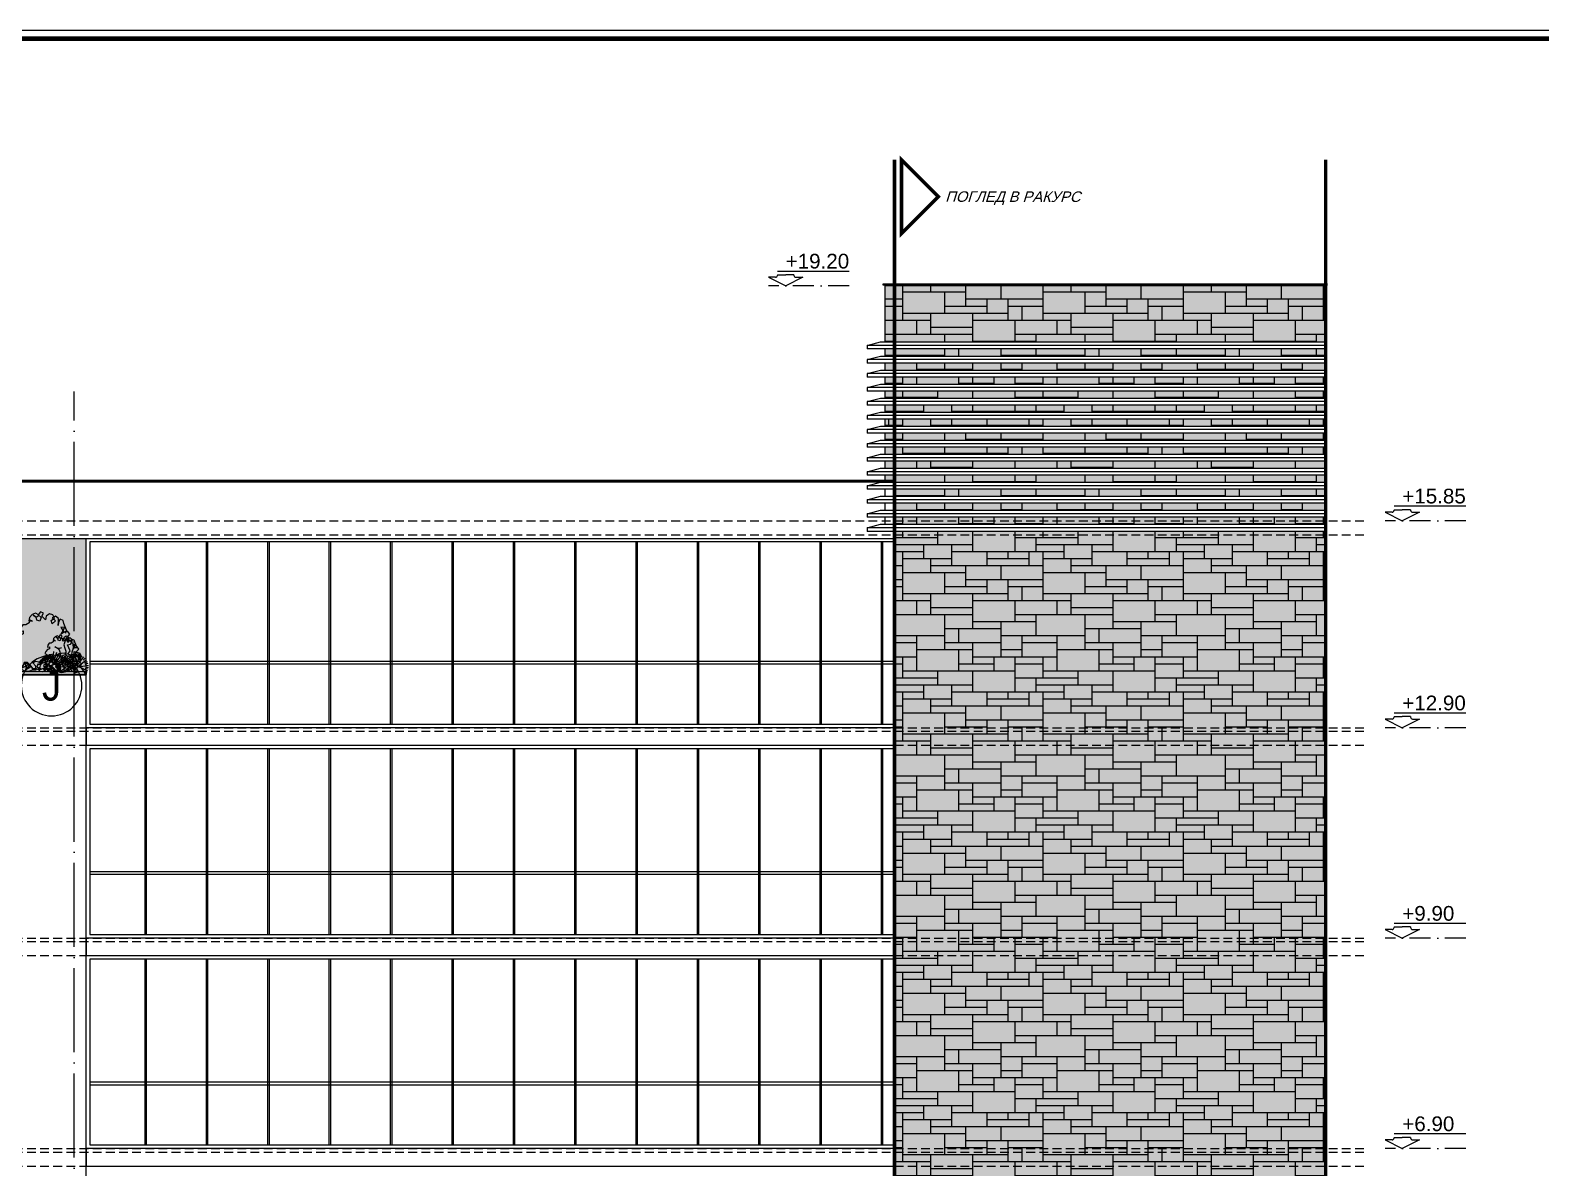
# Model space of a CAD drawing. Extents: x 9615146 to 9672346, y 4699603 to 4705703.
# Drawn here: x 9648156 to 9650310, y 4700981 to 4702603 of the extents above; entities that cross this region are included whole.
import ezdxf
from ezdxf.enums import TextEntityAlignment as Align

# ---------------------------------------------------------------- set-up
doc = ezdxf.new("R2010")
doc.units = 0
doc.header["$LTSCALE"] = 0.5
doc.header["$MEASUREMENT"] = 0
for name, pattern in [('ACAD_ISO04W100', [30, 24, -3, 0, -3]), ('DASHED', [0.75, 0.5, -0.25]), ('OSI1000', [5, 3, -1, 0, -1])]:
    doc.linetypes.add(name, pattern=pattern)
doc.layers.get('0').update_dxf_attribs({"color": 251, "linetype": 'CONTINUOUS'})
for name, color, linetype in [('_axis', 1, 'ACAD_ISO04W100'), ('_dimension_evel', 4, 'CONTINUOUS'), ('_hatch', 9, 'CONTINUOUS'), ('_hatch_construction', 252, 'CONTINUOUS'), ('_table', 3, 'CONTINUOUS'), ('_text_spesif_window', 41, 'CONTINUOUS'), ('_text_table', 3, 'CONTINUOUS'), ('_view', 3, 'CONTINUOUS'), ('_vista', 75, 'CONTINUOUS'), ('fasadi', 147, 'CONTINUOUS')]:
    doc.layers.add(name, color=color, linetype=linetype)
doc.layers.add('_punk', color=8, linetype='DASHED', lineweight=9)
doc.styles.add('HEB1', font='', dxfattribs={"width": 0.8, "oblique": 17})
doc.styles.add('POMESHTENIA', font='arial.ttf', dxfattribs={"width": 0.9})
doc.styles.get('HEB1').set_extended_font_data('HebarU Cyr')
pattern_1 = [(0, (0, 0), (0, 200), [150, -50]), (0, (0, 10), (0, 200), [-60, 60, -30, 50]), (0, (0, 20), (0, 200), [-90, 110]), (0, (0, 30), (0, 200), [90, -110]), (0, (0, 40), (0, 200), [-40, 160]), (0, (0, 50), (0, 200), [70, -50, 60, -20]), (0, (70, 60), (0, 200), [160, -40]), (0, (-10, 70), (0, 200), [110, -90]), (0, (-40, 80), (0, 200), [90, -110]), (0, (0, 90), (0, 200), [160, -40]), (0, (0, 100), (0, 200), [-80, 50, -30, 40]), (0, (100, 110), (0, 200), [120, -80]), (0, (20, 120), (0, 200), [80, -40, 30, -50]), (0, (60, 130), (0, 200), [80, -30, 50, -40]), (0, (140, 140), (0, 200), [120, -80]), (0, (60, 150), (0, 200), [80, -120]), (0, (100, 160), (0, 200), [90, -110]), (0, (100, 170), (0, 200), [-60, 140]), (0, (40, 180), (0, 200), [60, -140]), (0, (100, 190), (0, 200), [140, -60]), (90, (0, 80), (-200, 1e-14), [30, -80, 70, -20]), (90, (20, 90), (-200, 1e-14), [50, -30, 20, -100]), (90, (30, 50), (-200, 1e-14), [20, -180]), (90, (40, 30), (-200, 1e-14), [20, -120, 30, -30]), (90, (50, 70), (-200, 1e-14), [20, -180]), (90, (60, 0), (-200, 1e-14), [30, -90, 50, -30]), (90, (70, 40), (-200, 1e-14), [30, -170]), (90, (80, 90), (-200, 1e-14), [30, -10, 20, -140]), (90, (90, 10), (-200, 1e-14), [30, -170]), (90, (100, 60), (-200, 1e-14), [30, -10, 30, -20, 50, -60]), (90, (120, 60), (-200, 1e-14), [-140, 20, -20, 20]), (90, (130, 90), (-200, 1e-14), [20, -180]), (90, (140, 20), (-200, 1e-14), [20, -70, 50, -60]), (90, (150, 50), (-200, 1e-14), [10, -130, 30, -30]), (90, (160, 60), (-200, 1e-14), [50, -50, 30, -70]), (90, (170, 110), (-200, 1e-14), [30, -50, 20, -100]), (90, (180, 40), (-200, 1e-14), [20, -180]), (90, (190, 60), (-200, 1e-14), [20, -60, 30, -90])]

# ---------------------------------------------------------------- blocks, each defined once
blk = doc.blocks.new('rtyre')
at = {"layer": '_dimension_evel', "ltscale": 20}
for p, q in [((-26, 21.9), (-43.7, 21.9)), ((-43.7, 21.9), (0, 0)), ((-21.1, 37.8), (161.6, 37.8)), ((-21.1, 28.3), (-21.1, 26.8)), ((-21.1, 28.3), (0, 28.3)), ((21.1, 28.3), (0, 28.3)), ((43.7, 21.9), (0, 0)), ((21.1, 28.3), (21.1, 26.8)), ((26, 21.9), (43.7, 21.9))]:
    blk.add_line(p, q, dxfattribs=at)
for centre, major_axis, start_param, end_param in [((-26, 26.8), (3.46, 3.46), 3.926991, 5.497787), ((26, 26.8), (-3.46, 3.46), 0.785398, 2.356194)]:
    blk.add_ellipse(centre, major_axis=major_axis, ratio=1, start_param=start_param, end_param=end_param, dxfattribs=at)
at = {"layer": '_dimension_evel', "linetype": 'OSI1000', "ltscale": 20, "style": 'HEB1', "oblique": 360, "width": 0.8}
blk.add_attdef('+12.50', (0, 44.2), '', height=42, rotation=360, dxfattribs=at)
blk = doc.blocks.new('TREE8-E')
for p, q in [((-10.72, 7.44), (-11.79, 8.73)), ((-10.09, 8), (-10.95, 9.45)), ((-8.62, 6.91), (-10, 10.02)), ((-7.19, 7.05), (-8.98, 10.44)), ((-7.42, 8.84), (-7.9, 10.7)), ((-7.42, 8.84), (-6.79, 10.78)), ((-6.94, 5.39), (-7.42, 8.84)), ((-6.94, 5.39), (-4.62, 10.43)), ((-6.11, 9.06), (-5.69, 10.69)), ((-4.54, 6.64), (-4.45, 8.81)), ((-4.45, 8.81), (-3.55, 10.05)), ((-3.61, 8.28), (-2.65, 9.42)), ((-3.37, 7.39), (-2.35, 9.19)), ((-2.38, 7.14), (-1.43, 8.96)), ((4.87, 5.91), (4.09, 8.87)), ((6, 5.26), (5.67, 9.21)), ((6.98, 6.04), (7.28, 9.27)), ((-12.21, 3.59), (-13.88, 3.75)), ((-12.16, 4.44), (-13.79, 4.86)), ((-6.22, 4.47), (-13.79, 2.65)), ((-11.9, 1.94), (-13.54, 1.57)), ((-8.62, 3.89), (-13.52, 5.93)), ((-9.89, 3.59), (-13.12, 0.55)), ((-11.68, 6.05), (-13.1, 6.95)), ((-11.26, 6.78), (-12.51, 7.9)), ((-8.04, 4.03), (-10.82, 7.5)), ((-6.86, -0.04), (-8.75, 0.93)), ((-6.43, 0.55), (-8.23, 1.68)), ((-5.95, 1.11), (-7.65, 2.39)), ((-5.43, 1.62), (-7.01, 3.05)), ((-2.76, 0.04), (-6.94, 5.39)), ((-4.86, 2.09), (-6.31, 3.65)), ((-4.25, 2.5), (-5.56, 4.18)), ((-3.61, 2.86), (-4.77, 4.65)), ((-3.26, 2.93), (-4.54, 6.64)), ((-4.32, 6), (-3.61, 8.28)), ((-4.11, 1.77), (-3.26, 2.93)), ((-2.44, 3.89), (-3.37, 7.39)), ((-3.33, 0.76), (0.33, 8.32)), ((-1.73, 4.24), (-2.38, 7.14)), ((-0.38, 3.93), (-1.32, 6.6)), ((-0.38, 3.93), (0.43, 6.59)), ((1.9, 3.05), (-0.38, 3.93)), ((0.67, 4.77), (0.71, 7.98)), ((8.96, 0.42), (0.67, 4.77)), ((1.23, 4.49), (1.23, 6.45)), ((3.03, 4.83), (1.24, 7.41)), ((3.35, 0.5), (1.38, 0.37)), ((3.43, 0.97), (1.45, 1.05)), ((3.55, 1.44), (1.59, 1.72)), ((3.72, 1.88), (1.8, 2.37)), ((3.93, 2.31), (1.9, 3.05)), ((4.3, 4.6), (2.6, 8.27)), ((4.83, 3.42), (3.03, 4.83)), ((5.2, 3.72), (4.3, 4.6)), ((6.86, 2.61), (4.33, 5.51)), ((6.02, 4.2), (4.87, 5.91)), ((6.46, 4.38), (6, 5.26)), ((9.16, 0.67), (6.19, 6.34)), ((7.4, 4.58), (6.98, 6.04)), ((8.33, 3.11), (7.54, 6.56)), ((7.99, 2.91), (9.73, 4.22)), ((8.35, 4.58), (8.22, 6.56)), ((8.64, 0.04), (12.5, 4.67)), ((8.82, 4.51), (8.9, 6.49)), ((9.28, 4.39), (9.57, 6.35)), ((9.73, 4.22), (10.22, 6.14)), ((10.16, 4.01), (10.84, 5.86)), ((10.56, 3.75), (11.43, 5.52)), ((10.93, 3.45), (11.99, 5.12)), ((11.57, 2.74), (12.95, 4.16)), ((11.84, 2.34), (13.36, 3.61)), ((12.05, 1.92), (13.7, 3.02)), ((12.23, 1.47), (13.98, 2.4)), ((12.35, 1.01), (14.19, 1.75)), ((12.43, 0.54), (14.34, 1.08))]:
    blk.add_line(p, q)
blk = doc.blocks.new('_TREE16')
for p, q in [((-1.4, 155.7), (-7.1, 147.9)), ((6.3, 152), (-1.4, 155.7)), ((-46.4, 122), (-51.6, 114.3)), ((-38.7, 122), (-46.4, 122)), ((-29.9, 127.2), (-38.7, 122)), ((-29.4, 140.7), (-30.9, 132.4)), ((-30.9, 132.4), (-21.1, 131.8)), ((-28.8, 135.5), (-29.9, 127.2)), ((-22.1, 148.4), (-29.4, 140.7)), ((-21.1, 131.8), (-28.8, 135.5)), ((-13.8, 152), (-22.1, 148.4)), ((-11.8, 141.7), (-20, 147.4)), ((-20, 147.4), (-12.3, 141.7)), ((-4.5, 146.9), (-13.8, 152)), ((-12.3, 141.7), (-4.5, 146.9)), ((-10.2, 133.9), (-11.8, 141.7)), ((-2.4, 131.4), (-10.2, 133.9)), ((-7.1, 147.9), (0.7, 140.7)), ((0.7, 140.7), (-2.4, 131.4)), ((2.7, 144.3), (6.3, 152)), ((11.5, 135.5), (2.7, 144.3)), ((13.6, 144.3), (11.5, 135.5)), ((21.9, 150), (13.6, 144.3)), ((30.2, 147.9), (21.9, 150)), ((26.5, 133.4), (34.8, 139.6)), ((29.1, 125.1), (26.5, 133.4)), ((36.9, 144.3), (28.6, 140.1)), ((28.6, 140.1), (36.9, 132.4)), ((36.9, 132.4), (29.1, 125.1)), ((34.8, 139.6), (30.2, 147.9)), ((44.6, 138.1), (36.9, 144.3)), ((44.1, 121), (44.6, 130.3)), ((44.6, 128.8), (44.1, 121)), ((44.6, 130.3), (44.6, 138.1)), ((48.8, 137), (44.6, 128.8)), ((57.1, 133.4), (48.8, 137)), ((60.1, 115.3), (50.8, 116.3)), ((50.8, 116.3), (56, 108)), ((58.1, 125.6), (57.1, 133.4)), ((61.7, 116.9), (58.1, 125.6)), ((65.3, 109.1), (61.7, 116.9)), ((-60.4, 87.8), (-64, 80.1)), ((-64, 80.1), (-56.3, 75.9)), ((-53.1, 95.6), (-60.4, 87.8)), ((-51.6, 114.3), (-53.7, 105.4)), ((-53.7, 105.4), (-45.4, 107)), ((-44.8, 99.2), (-53.1, 95.6)), ((-45.4, 107), (-44.8, 99.2)), ((51.4, 98.7), (56.5, 107)), ((59.1, 103.9), (51.4, 98.7)), ((55.5, 80.6), (55.5, 88.4)), ((55.5, 88.4), (63.8, 86.8)), ((63.3, 83.2), (55.5, 80.6)), ((56, 108), (63.8, 101.3)), ((56.5, 107), (60.1, 115.3)), ((60.7, 79), (58.6, 71.3)), ((67.9, 106.5), (59.1, 103.9)), ((63.8, 86.8), (60.7, 79)), ((71.6, 82.7), (63.3, 83.2)), ((63.8, 101.3), (65.3, 109.1)), ((66.4, 89.4), (74.1, 98.2)), ((66.9, 81.6), (66.4, 89.4)), ((74.6, 81.6), (66.9, 81.6)), ((74.1, 98.2), (67.9, 106.5)), ((79.8, 80.6), (71.6, 82.7)), ((82.4, 73.9), (74.6, 81.6)), ((75.1, 72.9), (79.8, 80.6)), ((-61.9, 52.6), (-65, 44.9)), ((-65, 44.9), (-61.9, 36.6)), ((-63.5, 64.5), (-64.5, 56.8)), ((-64.5, 56.8), (-62.4, 49)), ((-55.7, 67.1), (-63.5, 64.5)), ((-62.4, 49), (-53.1, 46.9)), ((-53.7, 55.2), (-61.9, 52.6)), ((-56.3, 75.9), (-55.7, 67.1)), ((-53.1, 46.9), (-53.7, 55.2)), ((20.3, 46.4), (18.3, 37.6)), ((28.1, 46.9), (20.3, 46.4)), ((34.3, 38.2), (28.1, 46.9)), ((46.2, 59.9), (35.3, 66.1)), ((35.3, 66.1), (43.6, 63)), ((35.8, 37.6), (40, 46.4)), ((40, 46.4), (50.3, 51.1)), ((43.6, 63), (51.4, 64)), ((44.6, 42.3), (52.4, 50.6)), ((55.5, 38.7), (44.6, 42.3)), ((50.3, 51.1), (46.2, 59.9)), ((55.5, 44.3), (50.8, 36.6)), ((51.4, 64), (52.4, 65.6)), ((52.4, 50.6), (60.1, 51.1)), ((63.8, 46.4), (55.5, 44.3)), ((63.3, 37.6), (55.5, 38.7)), ((58.6, 71.3), (60.7, 63)), ((60.1, 51.1), (67.9, 41.3)), ((60.7, 63), (63.8, 55.2)), ((67.9, 41.3), (63.3, 32.4)), ((63.8, 55.2), (63.8, 46.4)), ((67.4, 71.8), (75.1, 72.9)), ((71, 64), (67.4, 71.8)), ((68.4, 47.5), (74.6, 55.8)), ((76.7, 45.4), (68.4, 47.5)), ((74.6, 55.8), (71, 64)), ((71.6, 37.1), (78.8, 44.9)), ((85, 38.2), (76.7, 45.4)), ((78.8, 44.9), (79.8, 53.7)), ((79.8, 53.7), (82.9, 63)), ((82.9, 63), (82.4, 73.9)), ((-67.1, 23.1), (-70.2, 13.8)), ((-70.2, 13.8), (-61.9, 15.4)), ((-61.9, 36.6), (-69.7, 31.4)), ((-69.7, 31.4), (-67.1, 23.7)), ((-67.1, 23.7), (-58.8, 30.4)), ((-58.8, 23.1), (-67.1, 23.1)), ((-61.9, 15.4), (-59.9, 23.7)), ((-59.9, 23.7), (-49.5, 20.5)), ((-58.8, 30.4), (-50.5, 29.9)), ((-50.5, 29.9), (-58.8, 23.1)), ((-45.4, 18.5), (-52.1, 10.7)), ((-52.1, 10.7), (-39.7, 4)), ((-49.5, 20.5), (-49, 12.2)), ((-49, 12.2), (-39.2, 17.4)), ((-42.8, 26.3), (-45.4, 18.5)), ((-34.5, 26.3), (-42.8, 26.3)), ((-41.2, 23.7), (-32.9, 24.2)), ((-36.6, 15.9), (-41.2, 23.7)), ((-39.7, 4), (-30.9, 4)), ((-39.2, 17.4), (-29.9, 22.6)), ((-38.1, 8.1), (-36.6, 15.9)), ((-28.3, 13.8), (-38.1, 8.1)), ((-25.7, 17.9), (-34.5, 26.3)), ((-32.9, 24.2), (-24.7, 17.4)), ((-30.9, 4), (-21.1, 7.6)), ((-29.9, 22.6), (-28.3, 13.8)), ((-20, 10.2), (-25.7, 17.9)), ((-24.7, 17.4), (-21.1, 9.2)), ((-21.1, 9.2), (-13.3, 9.7)), ((-21.1, 7.6), (-12.3, 7.6)), ((-20.5, 25.7), (-12.8, 29.9)), ((-12.8, 17.4), (-20.5, 25.7)), ((-12.3, 10.7), (-20, 10.2)), ((-13.3, 9.7), (-4.5, 11.2)), ((-12.8, 29.9), (-5, 27.8)), ((-12.3, 7.6), (-12.8, 17.4)), ((-4.5, 7.1), (-12.3, 10.7)), ((-8.2, 22.6), (-10.2, 14.4)), ((-10.2, 14.4), (-0.9, 12.2)), ((0.1, 20), (-8.2, 22.6)), ((-5, 27.8), (3.3, 25.2)), ((-4.5, 11.2), (0.1, 20)), ((-0.9, 12.2), (-4.5, 4.5)), ((3.8, 10.7), (-4.5, 7.1)), ((-4.5, 4.5), (3.8, 2.4)), ((3.3, 25.2), (11.5, 27.3)), ((13.6, 12.8), (3.8, 10.7)), ((3.8, 2.4), (11.5, 3.5)), ((8.4, 5.5), (16.2, 10.2)), ((11.5, 27.3), (20.8, 29.3)), ((11.5, 3.5), (19.3, 5)), ((13.6, 23.1), (12, 15.4)), ((12, 15.4), (21.3, 8.6)), ((21.9, 21.1), (13.6, 23.1)), ((19.3, 5), (13.6, 12.8)), ((16.2, 10.2), (23.9, 13.3)), ((18.3, 37.6), (28.1, 35)), ((20.8, 29.3), (28.6, 29.3)), ((21.3, 8.6), (29.6, 10.7)), ((23.9, 13.3), (21.9, 21.1)), ((35.3, 27.3), (27, 27.8)), ((27, 27.8), (36.9, 21.1)), ((28.1, 35), (35.8, 37.6)), ((28.6, 29.3), (34.3, 38.2)), ((29.1, 20), (37.9, 27.3)), ((29.6, 10.7), (29.1, 20)), ((44.1, 24.2), (35.3, 27.3)), ((36.9, 21.1), (48.2, 21.6)), ((37.9, 27.3), (40.5, 18.5)), ((38.4, 14.8), (39.5, 22.6)), ((46.2, 22.1), (38.4, 14.8)), ((39.5, 22.6), (48.2, 22.6)), ((40.5, 18.5), (44.1, 9.2)), ((52.4, 28.8), (44.1, 24.2)), ((44.1, 9.2), (52.4, 6)), ((55.5, 20), (46.2, 22.1)), ((48.2, 21.6), (56, 24.7)), ((48.2, 22.6), (56.5, 20)), ((50.8, 36.6), (52.4, 28.8)), ((52.4, 6), (60.7, 12.2)), ((60.7, 12.2), (55.5, 20)), ((56, 24.7), (63.3, 34)), ((56.5, 20), (67.4, 22.1)), ((69.4, 29.9), (63.3, 37.6)), ((63.3, 34), (71.6, 37.1)), ((63.3, 32.4), (73.6, 25.7)), ((67.4, 22.1), (69.4, 29.9)), ((73.6, 25.7), (81.9, 29.9)), ((81.9, 29.9), (85, 38.2))]:
    blk.add_line(p, q)
blk = doc.blocks.new('fghfdg')
at = {"layer": '_text_spesif_window'}
blk.add_circle((0, 0), 18, dxfattribs=at)
at = {"layer": '_text_spesif_window', "style": 'HEB1', "text_generation_flag": 6, "width": 0.8}
blk.add_attdef('A', text='', height=18, rotation=180, dxfattribs=at).set_placement((0, -9.23), align=Align.CENTER)

msp = doc.modelspace()

# ---------------------------------------------------------------- hatches: boundary and pattern name
at = {"layer": '_hatch', "ltscale": 30, "true_color": 0xb4b09d}
h = msp.add_hatch(color=253, dxfattribs=at)
h.dxf.hatch_style = 1
h.paths.add_polyline_path([(9650003.15, 4702238.84), (9649374.81, 4702238.84), (9649374.81, 4702158.84), (9650003.15, 4702158.84)])
h.paths.add_polyline_path([(9650003.15, 4702148.84), (9649374.81, 4702148.84), (9649374.81, 4702138.84), (9650003.15, 4702138.84)])
h.paths.add_polyline_path([(9650003.15, 4702128.84), (9649374.81, 4702128.84), (9649374.81, 4702118.84), (9650003.15, 4702118.84)])
h.paths.add_polyline_path([(9650003.15, 4702108.84), (9649374.81, 4702108.84), (9649374.81, 4702098.84), (9650003.15, 4702098.84)])
h.paths.add_polyline_path([(9650003.15, 4702088.84), (9649374.81, 4702088.84), (9649374.81, 4702078.84), (9650003.15, 4702078.84)])
h.paths.add_polyline_path([(9650003.15, 4702068.84), (9649374.81, 4702068.84), (9649374.81, 4702058.84), (9650003.15, 4702058.84)])
h.paths.add_polyline_path([(9650003.15, 4702048.84), (9649374.81, 4702048.84), (9649374.81, 4702038.84), (9650003.15, 4702038.84)])
h.paths.add_polyline_path([(9650003.15, 4702028.84), (9649374.81, 4702028.84), (9649374.81, 4702018.84), (9650003.15, 4702018.84)])
h.paths.add_polyline_path([(9650003.15, 4702008.84), (9649374.81, 4702008.84), (9649374.81, 4701998.84), (9650003.15, 4701998.84)])
h.paths.add_polyline_path([(9650003.15, 4701988.84), (9649374.81, 4701988.84), (9649374.81, 4701978.84), (9650003.15, 4701978.84)])
h.paths.add_polyline_path([(9650003.15, 4701968.84), (9649374.81, 4701968.84), (9649374.81, 4701961.84), (9649388.23, 4701961.84), (9649388.23, 4701958.84), (9650003.15, 4701958.84)])
h.paths.add_polyline_path([(9650003.15, 4701948.84), (9649388.23, 4701948.84), (9649388.23, 4701938.84), (9650003.15, 4701938.84)])
h.paths.add_polyline_path([(9650003.15, 4701928.84), (9649388.23, 4701928.84), (9649388.23, 4701918.84), (9650003.15, 4701918.84)])
h.paths.add_polyline_path([(9650003.15, 4701903.84), (9649388.23, 4701903.84), (9649388.23, 4701898.84), (9650003.15, 4701898.84)])
h.paths.add_polyline_path([(9650003.15, 4701908.84), (9649388.23, 4701908.84), (9649388.23, 4701903.84), (9650003.15, 4701903.84)])
at = {"layer": '_hatch', "ltscale": 30, "true_color": 0xb97b1d}
h = msp.add_hatch(color=32, dxfattribs=at)
h.dxf.hatch_style = 1
h.paths.add_polyline_path([(9648235.73, 4701878.84), (9648218.23, 4701878.84), (9648218.23, 4701688.84), (9648235.73, 4701688.84)])
h.paths.add_polyline_path([(9647395.73, 4701853.84), (9647210.73, 4701853.84), (9647210.73, 4701748.84), (9647090.73, 4701748.84), (9647090.73, 4701853.84), (9646983.23, 4701853.84), (9646983.23, 4701878.84), (9647493.23, 4701878.84), (9647493.23, 4701688.84), (9647415.73, 4701688.84), (9647415.73, 4701738.84), (9647395.73, 4701738.84), (9647395.73, 4701743.84), (9647415.73, 4701743.84), (9647415.73, 4701748.84), (9647395.73, 4701748.84)])
h.paths.add_polyline_path([(9647493.23, 4701878.84), (9647528.23, 4701878.84), (9647528.23, 4701688.84), (9647493.23, 4701688.84)])
h.paths.add_polyline_path([(9647528.23, 4701878.84), (9648218.23, 4701878.84), (9648218.23, 4701688.84), (9648140.73, 4701688.84), (9648140.73, 4701738.84), (9648120.73, 4701738.84), (9648120.73, 4701743.84), (9648140.73, 4701743.84), (9648140.73, 4701748.84), (9648120.73, 4701748.84), (9648120.73, 4701853.84), (9647935.73, 4701853.84), (9647935.73, 4701748.84), (9647815.73, 4701748.84), (9647815.73, 4701853.84), (9647630.73, 4701853.84), (9647630.73, 4701748.84), (9647610.73, 4701748.84), (9647610.73, 4701743.84), (9647630.73, 4701743.84), (9647630.73, 4701738.84), (9647610.73, 4701738.84), (9647610.73, 4701688.84), (9647528.23, 4701688.84)])
h.paths.add_polyline_path([(9648120.73, 4701738.84), (9648140.73, 4701738.84), (9648140.73, 4701688.84), (9648125.73, 4701688.84), (9648125.73, 4701684.84), (9648140.73, 4701684.84), (9648140.73, 4701683.84), (9648125.73, 4701683.84), (9648125.73, 4701653.84), (9648120.73, 4701653.84)])
h.paths.add_polyline_path([(9648120.73, 4701653.84), (9648125.73, 4701653.84), (9648125.73, 4701648.84), (9648120.73, 4701648.84)])
h.paths.add_polyline_path([(9647815.73, 4701743.84), (9647935.73, 4701743.84), (9647935.73, 4701738.84), (9647815.73, 4701738.84)], flags=17)
h.paths.add_polyline_path([(9647815.73, 4701738.84), (9647935.73, 4701738.84), (9647935.73, 4701653.84), (9647815.73, 4701653.84)])
h.paths.add_polyline_path([(9647815.73, 4701653.84), (9647935.73, 4701653.84), (9647935.73, 4701648.84), (9647815.73, 4701648.84)])
h.paths.add_polyline_path([(9647610.73, 4701738.84), (9647630.73, 4701738.84), (9647630.73, 4701653.84), (9647625.73, 4701653.84), (9647625.73, 4701683.84), (9647610.73, 4701683.84), (9647610.73, 4701684.84), (9647625.73, 4701684.84), (9647625.73, 4701688.84), (9647610.73, 4701688.84)])
h.paths.add_polyline_path([(9647625.73, 4701653.84), (9647630.73, 4701653.84), (9647630.73, 4701648.84), (9647625.73, 4701648.84)])
h.paths.add_polyline_path([(9647395.73, 4701738.84), (9647415.73, 4701738.84), (9647415.73, 4701688.84), (9647400.73, 4701688.84), (9647400.73, 4701684.84), (9647415.73, 4701684.84), (9647415.73, 4701683.84), (9647400.73, 4701683.84), (9647400.73, 4701653.84), (9647395.73, 4701653.84)])
h.paths.add_polyline_path([(9647395.73, 4701653.84), (9647400.73, 4701653.84), (9647400.73, 4701648.84), (9647395.73, 4701648.84)])
h.paths.add_polyline_path([(9647090.73, 4701743.84), (9647210.73, 4701743.84), (9647210.73, 4701738.84), (9647090.73, 4701738.84)], flags=16)
h.paths.add_polyline_path([(9647090.73, 4701738.84), (9647210.73, 4701738.84), (9647210.73, 4701653.84), (9647090.73, 4701653.84)])
h.paths.add_polyline_path([(9647090.73, 4701653.84), (9647210.73, 4701653.84), (9647210.73, 4701648.84), (9647090.73, 4701648.84)])
at = {"layer": '_hatch', "ltscale": 30, "true_color": 0xb4b09d}
h = msp.add_hatch(color=253, dxfattribs=at)
h.dxf.hatch_style = 1
h.paths.add_polyline_path([(9650003.15, 4701883.84), (9649388.23, 4701883.84), (9649388.23, 4701608.84), (9650003.15, 4701608.84)])
h.paths.add_polyline_path([(9650003.15, 4701888.84), (9649388.23, 4701888.84), (9649388.23, 4701883.84), (9650003.15, 4701883.84)])
h = msp.add_hatch(color=253, dxfattribs=at)
h.dxf.hatch_style = 1
h.paths.add_polyline_path([(9650003.15, 4701583.84), (9649388.23, 4701583.84), (9649388.23, 4701308.84), (9650003.15, 4701308.84)])
h.paths.add_polyline_path([(9650003.15, 4701603.84), (9649388.23, 4701603.84), (9649388.23, 4701583.84), (9650003.15, 4701583.84)])
h.paths.add_polyline_path([(9650003.15, 4701608.84), (9649388.23, 4701608.84), (9649388.23, 4701603.84), (9650003.15, 4701603.84)])
h = msp.add_hatch(color=253, dxfattribs=at)
h.dxf.hatch_style = 1
h.paths.add_polyline_path([(9650003.15, 4701283.84), (9649388.23, 4701283.84), (9649388.23, 4701008.84), (9650003.15, 4701008.84)])
h.paths.add_polyline_path([(9650003.15, 4701303.84), (9649388.23, 4701303.84), (9649388.23, 4701283.84), (9650003.15, 4701283.84)])
h.paths.add_polyline_path([(9650003.15, 4701308.84), (9649388.23, 4701308.84), (9649388.23, 4701303.84), (9650003.15, 4701303.84)])
h = msp.add_hatch(color=253, dxfattribs=at)
h.dxf.hatch_style = 1
h.paths.add_polyline_path([(9650003.15, 4700983.84), (9649388.23, 4700983.84), (9649388.23, 4700828.84), (9649696.42, 4700828.84), (9649696.42, 4700708.84), (9650003.15, 4700708.84)])
h.paths.add_polyline_path([(9650003.15, 4701003.84), (9649388.23, 4701003.84), (9649388.23, 4700983.84), (9650003.15, 4700983.84)])
h.paths.add_polyline_path([(9650003.15, 4701008.84), (9649388.23, 4701008.84), (9649388.23, 4701003.84), (9650003.15, 4701003.84)])
at = {"layer": '_hatch_construction', "ltscale": 40}
h = msp.add_hatch(dxfattribs=at)
h.set_pattern_fill('CUTSTONE', color=250, scale=200, style=0, pattern_type=2)
h.set_pattern_definition(pattern_1)
h.paths.add_polyline_path([(9650003.15, 4702238.84), (9649374.81, 4702238.84), (9649374.81, 4702158.84), (9650003.15, 4702158.84)])
h.paths.add_polyline_path([(9650003.15, 4702148.84), (9649374.81, 4702148.84), (9649374.81, 4702138.84), (9650003.15, 4702138.84)])
h.paths.add_polyline_path([(9650003.15, 4702128.84), (9649374.81, 4702128.84), (9649374.81, 4702118.84), (9650003.15, 4702118.84)])
h.paths.add_polyline_path([(9650003.15, 4702108.84), (9649374.81, 4702108.84), (9649374.81, 4702098.84), (9650003.15, 4702098.84)])
h.paths.add_polyline_path([(9650003.15, 4702088.84), (9649374.81, 4702088.84), (9649374.81, 4702078.84), (9650003.15, 4702078.84)])
h.paths.add_polyline_path([(9650003.15, 4702068.84), (9649374.81, 4702068.84), (9649374.81, 4702058.84), (9650003.15, 4702058.84)])
h.paths.add_polyline_path([(9650003.15, 4702048.84), (9649374.81, 4702048.84), (9649374.81, 4702038.84), (9650003.15, 4702038.84)])
h.paths.add_polyline_path([(9650003.15, 4702028.84), (9649374.81, 4702028.84), (9649374.81, 4702018.84), (9650003.15, 4702018.84)])
h.paths.add_polyline_path([(9650003.15, 4702008.84), (9649374.81, 4702008.84), (9649374.81, 4701998.84), (9650003.15, 4701998.84)])
h.paths.add_polyline_path([(9650003.15, 4701988.84), (9649374.81, 4701988.84), (9649374.81, 4701978.84), (9650003.15, 4701978.84)])
h.paths.add_polyline_path([(9650003.15, 4701968.84), (9649374.81, 4701968.84), (9649374.81, 4701961.84), (9649388.23, 4701961.84), (9649388.23, 4701958.84), (9650003.15, 4701958.84)])
h.paths.add_polyline_path([(9650003.15, 4701948.84), (9649388.23, 4701948.84), (9649388.23, 4701938.84), (9650003.15, 4701938.84)])
h.paths.add_polyline_path([(9650003.15, 4701928.84), (9649388.23, 4701928.84), (9649388.23, 4701918.84), (9650003.15, 4701918.84)])
h.paths.add_polyline_path([(9650003.15, 4701903.84), (9649388.23, 4701903.84), (9649388.23, 4701898.84), (9650003.15, 4701898.84)])
h.paths.add_polyline_path([(9650003.15, 4701908.84), (9649388.23, 4701908.84), (9649388.23, 4701903.84), (9650003.15, 4701903.84)])
h = msp.add_hatch(dxfattribs=at)
h.set_pattern_fill('EGGCRATE', color=250, scale=30, style=0, pattern_type=2)
h.set_pattern_definition([(0, (3, 0), (30, 15), [27, -3]), (0, (3, 3), (30, 15), [27, -3]), (90, (3, 3), (-30, 15), [12, -3]), (90, (0, 3), (-30, 15), [12, -3])])
h.paths.add_polyline_path([(9648235.73, 4701878.84), (9648218.23, 4701878.84), (9648218.23, 4701688.84), (9648235.73, 4701688.84)])
h.paths.add_polyline_path([(9647395.73, 4701853.84), (9647210.73, 4701853.84), (9647210.73, 4701748.84), (9647090.73, 4701748.84), (9647090.73, 4701853.84), (9646983.23, 4701853.84), (9646983.23, 4701878.84), (9647493.23, 4701878.84), (9647493.23, 4701688.84), (9647415.73, 4701688.84), (9647415.73, 4701738.84), (9647395.73, 4701738.84), (9647395.73, 4701743.84), (9647415.73, 4701743.84), (9647415.73, 4701748.84), (9647395.73, 4701748.84)])
h.paths.add_polyline_path([(9647493.23, 4701878.84), (9647528.23, 4701878.84), (9647528.23, 4701688.84), (9647493.23, 4701688.84)])
h.paths.add_polyline_path([(9647528.23, 4701878.84), (9648218.23, 4701878.84), (9648218.23, 4701688.84), (9648140.73, 4701688.84), (9648140.73, 4701738.84), (9648120.73, 4701738.84), (9648120.73, 4701743.84), (9648140.73, 4701743.84), (9648140.73, 4701748.84), (9648120.73, 4701748.84), (9648120.73, 4701853.84), (9647935.73, 4701853.84), (9647935.73, 4701748.84), (9647815.73, 4701748.84), (9647815.73, 4701853.84), (9647630.73, 4701853.84), (9647630.73, 4701748.84), (9647610.73, 4701748.84), (9647610.73, 4701743.84), (9647630.73, 4701743.84), (9647630.73, 4701738.84), (9647610.73, 4701738.84), (9647610.73, 4701688.84), (9647528.23, 4701688.84)])
h.paths.add_polyline_path([(9648120.73, 4701738.84), (9648140.73, 4701738.84), (9648140.73, 4701688.84), (9648125.73, 4701688.84), (9648125.73, 4701684.84), (9648140.73, 4701684.84), (9648140.73, 4701683.84), (9648125.73, 4701683.84), (9648125.73, 4701653.84), (9648120.73, 4701653.84)])
h.paths.add_polyline_path([(9648120.73, 4701653.84), (9648125.73, 4701653.84), (9648125.73, 4701648.84), (9648120.73, 4701648.84)])
h.paths.add_polyline_path([(9647815.73, 4701743.84), (9647935.73, 4701743.84), (9647935.73, 4701738.84), (9647815.73, 4701738.84)], flags=17)
h.paths.add_polyline_path([(9647815.73, 4701738.84), (9647935.73, 4701738.84), (9647935.73, 4701653.84), (9647815.73, 4701653.84)])
h.paths.add_polyline_path([(9647815.73, 4701653.84), (9647935.73, 4701653.84), (9647935.73, 4701648.84), (9647815.73, 4701648.84)])
h.paths.add_polyline_path([(9647610.73, 4701738.84), (9647630.73, 4701738.84), (9647630.73, 4701653.84), (9647625.73, 4701653.84), (9647625.73, 4701683.84), (9647610.73, 4701683.84), (9647610.73, 4701684.84), (9647625.73, 4701684.84), (9647625.73, 4701688.84), (9647610.73, 4701688.84)])
h.paths.add_polyline_path([(9647625.73, 4701653.84), (9647630.73, 4701653.84), (9647630.73, 4701648.84), (9647625.73, 4701648.84)])
h.paths.add_polyline_path([(9647395.73, 4701738.84), (9647415.73, 4701738.84), (9647415.73, 4701688.84), (9647400.73, 4701688.84), (9647400.73, 4701684.84), (9647415.73, 4701684.84), (9647415.73, 4701683.84), (9647400.73, 4701683.84), (9647400.73, 4701653.84), (9647395.73, 4701653.84)])
h.paths.add_polyline_path([(9647395.73, 4701653.84), (9647400.73, 4701653.84), (9647400.73, 4701648.84), (9647395.73, 4701648.84)])
h.paths.add_polyline_path([(9647090.73, 4701743.84), (9647210.73, 4701743.84), (9647210.73, 4701738.84), (9647090.73, 4701738.84)], flags=16)
h.paths.add_polyline_path([(9647090.73, 4701738.84), (9647210.73, 4701738.84), (9647210.73, 4701653.84), (9647090.73, 4701653.84)])
h.paths.add_polyline_path([(9647090.73, 4701653.84), (9647210.73, 4701653.84), (9647210.73, 4701648.84), (9647090.73, 4701648.84)])
h = msp.add_hatch(dxfattribs=at)
h.set_pattern_fill('CUTSTONE', color=250, scale=200, style=0, pattern_type=2)
h.set_pattern_definition(pattern_1)
h.paths.add_polyline_path([(9650003.15, 4701883.84), (9649388.23, 4701883.84), (9649388.23, 4701608.84), (9650003.15, 4701608.84)])
h.paths.add_polyline_path([(9650003.15, 4701888.84), (9649388.23, 4701888.84), (9649388.23, 4701883.84), (9650003.15, 4701883.84)])
h = msp.add_hatch(dxfattribs=at)
h.set_pattern_fill('CUTSTONE', color=250, scale=200, style=0, pattern_type=2)
h.set_pattern_definition(pattern_1)
h.paths.add_polyline_path([(9650003.15, 4701583.84), (9649388.23, 4701583.84), (9649388.23, 4701308.84), (9650003.15, 4701308.84)])
h.paths.add_polyline_path([(9650003.15, 4701603.84), (9649388.23, 4701603.84), (9649388.23, 4701583.84), (9650003.15, 4701583.84)])
h.paths.add_polyline_path([(9650003.15, 4701608.84), (9649388.23, 4701608.84), (9649388.23, 4701603.84), (9650003.15, 4701603.84)])
h = msp.add_hatch(dxfattribs=at)
h.set_pattern_fill('CUTSTONE', color=250, scale=200, style=0, pattern_type=2)
h.set_pattern_definition(pattern_1)
h.paths.add_polyline_path([(9650003.15, 4701283.84), (9649388.23, 4701283.84), (9649388.23, 4701008.84), (9650003.15, 4701008.84)])
h.paths.add_polyline_path([(9650003.15, 4701303.84), (9649388.23, 4701303.84), (9649388.23, 4701283.84), (9650003.15, 4701283.84)])
h.paths.add_polyline_path([(9650003.15, 4701308.84), (9649388.23, 4701308.84), (9649388.23, 4701303.84), (9650003.15, 4701303.84)])
h = msp.add_hatch(dxfattribs=at)
h.set_pattern_fill('CUTSTONE', color=250, scale=200, style=0, pattern_type=2)
h.set_pattern_definition(pattern_1)
h.paths.add_polyline_path([(9650003.15, 4700983.84), (9649388.23, 4700983.84), (9649388.23, 4700828.84), (9649696.42, 4700828.84), (9649696.42, 4700708.84), (9650003.15, 4700708.84)])
h.paths.add_polyline_path([(9650003.15, 4701003.84), (9649388.23, 4701003.84), (9649388.23, 4700983.84), (9650003.15, 4700983.84)])
h.paths.add_polyline_path([(9650003.15, 4701008.84), (9649388.23, 4701008.84), (9649388.23, 4701003.84), (9650003.15, 4701003.84)])

# ---------------------------------------------------------------- linework, layer by layer
at = {"layer": '_axis', "ltscale": 10}
msp.add_line((9648218.23, 4699945.26), (9648218.23, 4702088.08), dxfattribs=at)
at = {"layer": '_dimension_evel', "linetype": 'OSI1000', "ltscale": 20}
for p, q in [((9649323.51, 4702238.84), (9649208.58, 4702238.84)), ((9650202.81, 4701903.84), (9650087.87, 4701903.84)), ((9650202.81, 4701608.84), (9650087.87, 4701608.84)), ((9650202.81, 4701308.84), (9650087.87, 4701308.84)), ((9650202.81, 4701008.84), (9650087.87, 4701008.84))]:
    msp.add_line(p, q, dxfattribs=at)
at = {"layer": '_dimension_evel', "linetype": 'OSI1000', "ltscale": 20, "const_width": 5}
for points in [[(9648755.73, 4699945.26), (9648755.73, 4700658.84), (9649388.23, 4700658.84), (9649388.23, 4702418.57)], [(9650003.15, 4699945.26), (9650003.15, 4702418.57)]]:
    msp.add_lwpolyline(points, dxfattribs=at)
msp.add_lwpolyline([(9649398.23, 4702313.57), (9649450.73, 4702366.07), (9649398.23, 4702418.57)], close=True, dxfattribs=at)
at = {"layer": '_punk', "ltscale": 50}
for p, q in [((9639769.92, 4701903.84), (9650063.25, 4701903.84)), ((9639769.92, 4701883.84), (9650063.25, 4701883.84)), ((9639769.92, 4701608.84), (9650063.25, 4701608.84)), ((9639769.92, 4701603.84), (9650063.25, 4701603.84)), ((9639769.92, 4701583.84), (9650063.25, 4701583.84)), ((9639769.92, 4701308.84), (9650063.25, 4701308.84)), ((9639769.92, 4701303.84), (9650063.25, 4701303.84)), ((9639769.92, 4701283.84), (9650063.25, 4701283.84)), ((9639769.92, 4701008.84), (9650063.25, 4701008.84)), ((9639769.92, 4701003.84), (9650063.25, 4701003.84)), ((9639769.92, 4700983.84), (9650063.25, 4700983.84))]:
    msp.add_line(p, q, dxfattribs=at)
at = {"layer": '_table', "ltscale": 10}
msp.add_lwpolyline([(9639346.03, 4702603.38), (9651646.03, 4702603.38), (9651646.03, 4699603.38), (9639346.03, 4699603.38)], close=True, dxfattribs=at)
msp.add_lwpolyline([(9639497.71, 4702591.38, 6.84, 6.84, 0), (9651634.03, 4702591.38, 6.84, 6.84, 0), (9651634.03, 4699615.38, 6.84, 6.84, 0), (9639497.71, 4699615.38, 6.84, 6.84, 0)], format="xyseb", close=True, dxfattribs=at)
at = {"layer": 'fasadi'}
for p, q in [((9649372.25, 4702241.84), (9650005.6, 4702241.84)), ((9649372.25, 4702239.84), (9649372.25, 4702241.84)), ((9650005.6, 4702239.84), (9649372.25, 4702239.84)), ((9649374.81, 4702158.84), (9649374.81, 4702238.84)), ((9650004.4, 4702238.84), (9649374.81, 4702238.84)), ((9650003.15, 4700258.84), (9650003.15, 4702238.84)), ((9649349.18, 4702153.84), (9649368.4, 4702158.84)), ((9650003.15, 4702153.84), (9649349.18, 4702153.84)), ((9649349.18, 4702153.84), (9649349.18, 4702148.84)), ((9649368.4, 4702158.84), (9650003.15, 4702158.84)), ((9650003.15, 4702148.84), (9649349.18, 4702148.84)), ((9649349.18, 4702133.84), (9649368.4, 4702138.84)), ((9650003.15, 4702133.84), (9649349.18, 4702133.84)), ((9649349.18, 4702133.84), (9649349.18, 4702128.84)), ((9649368.4, 4702138.84), (9650003.15, 4702138.84)), ((9649374.81, 4702138.84), (9649374.81, 4702148.84)), ((9650003.15, 4702128.84), (9649349.18, 4702128.84)), ((9649349.18, 4702113.84), (9649368.4, 4702118.84)), ((9650003.15, 4702113.84), (9649349.18, 4702113.84)), ((9649349.18, 4702113.84), (9649349.18, 4702108.84)), ((9649368.4, 4702118.84), (9650003.15, 4702118.84)), ((9649374.81, 4702118.84), (9649374.81, 4702128.84)), ((9650003.15, 4702108.84), (9649349.18, 4702108.84)), ((9649349.18, 4702093.84), (9649368.4, 4702098.84)), ((9650003.15, 4702093.84), (9649349.18, 4702093.84)), ((9649349.18, 4702093.84), (9649349.18, 4702088.84)), ((9650003.15, 4702088.84), (9649349.18, 4702088.84)), ((9649368.4, 4702098.84), (9650003.15, 4702098.84)), ((9649374.81, 4702098.84), (9649374.81, 4702108.84)), ((9649374.81, 4702078.84), (9649374.81, 4702088.84)), ((9649349.18, 4702073.84), (9649368.4, 4702078.84)), ((9650003.15, 4702073.84), (9649349.18, 4702073.84)), ((9649349.18, 4702073.84), (9649349.18, 4702068.84)), ((9650003.15, 4702068.84), (9649349.18, 4702068.84)), ((9649368.4, 4702078.84), (9650003.15, 4702078.84)), ((9649374.81, 4702058.84), (9649374.81, 4702068.84)), ((9649349.18, 4702053.84), (9649368.4, 4702058.84)), ((9650003.15, 4702053.84), (9649349.18, 4702053.84)), ((9649349.18, 4702053.84), (9649349.18, 4702048.84)), ((9650003.15, 4702048.84), (9649349.18, 4702048.84)), ((9649368.4, 4702058.84), (9650003.15, 4702058.84)), ((9649374.81, 4702038.84), (9649374.81, 4702048.84)), ((9649349.18, 4702033.84), (9649368.4, 4702038.84)), ((9649349.18, 4702033.84), (9649349.18, 4702028.84)), ((9650003.15, 4702033.84), (9649349.18, 4702033.84)), ((9650003.15, 4702028.84), (9649349.18, 4702028.84)), ((9649368.4, 4702038.84), (9650003.15, 4702038.84)), ((9649374.81, 4702018.84), (9649374.81, 4702028.84)), ((9649349.18, 4702013.84), (9649368.4, 4702018.84)), ((9649349.18, 4702013.84), (9649349.18, 4702008.84)), ((9650003.15, 4702013.84), (9649349.18, 4702013.84)), ((9650003.15, 4702008.84), (9649349.18, 4702008.84)), ((9649368.4, 4702018.84), (9650003.15, 4702018.84)), ((9649374.81, 4701998.84), (9649374.81, 4702008.84)), ((9649349.18, 4701993.84), (9649368.4, 4701998.84)), ((9649349.18, 4701993.84), (9649349.18, 4701988.84)), ((9650003.15, 4701993.84), (9649349.18, 4701993.84)), ((9650003.15, 4701988.84), (9649349.18, 4701988.84)), ((9649368.4, 4701998.84), (9650003.15, 4701998.84)), ((9649374.81, 4701978.84), (9649374.81, 4701988.84)), ((9649349.18, 4701973.84), (9649368.4, 4701978.84)), ((9649349.18, 4701973.84), (9649349.18, 4701968.84)), ((9650003.15, 4701973.84), (9649349.18, 4701973.84)), ((9650003.15, 4701968.84), (9649349.18, 4701968.84)), ((9649368.4, 4701978.84), (9650003.15, 4701978.84)), ((9649374.81, 4701958.84), (9649374.81, 4701968.84)), ((9649388.23, 4701961.84), (9649388.23, 4700828.84)), ((9649349.18, 4701953.84), (9649368.4, 4701958.84)), ((9649349.18, 4701953.84), (9649349.18, 4701948.84)), ((9650003.15, 4701953.84), (9649349.18, 4701953.84)), ((9650003.15, 4701948.84), (9649349.18, 4701948.84)), ((9649349.18, 4701933.84), (9649368.4, 4701938.84)), ((9649368.4, 4701958.84), (9650003.15, 4701958.84)), ((9649368.4, 4701938.84), (9650003.15, 4701938.84)), ((9649374.81, 4701938.84), (9649374.81, 4701948.84)), ((9649349.18, 4701933.84), (9649349.18, 4701928.84)), ((9650003.15, 4701933.84), (9649349.18, 4701933.84)), ((9650003.15, 4701928.84), (9649349.18, 4701928.84)), ((9649349.18, 4701913.84), (9649368.4, 4701918.84)), ((9649368.4, 4701918.84), (9650003.15, 4701918.84)), ((9649374.81, 4701918.84), (9649374.81, 4701928.84)), ((9649349.18, 4701913.84), (9649349.18, 4701908.84)), ((9650003.15, 4701913.84), (9649349.18, 4701913.84)), ((9650003.15, 4701908.84), (9649349.18, 4701908.84)), ((9649349.18, 4701893.84), (9649368.4, 4701898.84)), ((9649368.4, 4701898.84), (9650003.15, 4701898.84)), ((9649374.81, 4701898.84), (9649374.81, 4701908.84)), ((9648235.73, 4700828.84), (9648235.73, 4701878.84)), ((9648319.73, 4701613.84), (9648319.73, 4701873.84)), ((9648321.73, 4701613.84), (9648321.73, 4701873.84)), ((9648407.23, 4701613.84), (9648407.23, 4701873.84)), ((9648409.23, 4701613.84), (9648409.23, 4701873.84)), ((9648494.73, 4701613.84), (9648494.73, 4701873.84)), ((9648496.73, 4701613.84), (9648496.73, 4701873.84)), ((9648582.23, 4701613.84), (9648582.23, 4701873.84)), ((9648584.23, 4701613.84), (9648584.23, 4701873.84)), ((9648669.73, 4701613.84), (9648669.73, 4701873.84)), ((9648671.73, 4701613.84), (9648671.73, 4701873.84)), ((9648757.23, 4701613.84), (9648757.23, 4701873.84)), ((9648759.23, 4701613.84), (9648759.23, 4701873.84)), ((9648844.73, 4701613.84), (9648844.73, 4701873.84)), ((9648846.73, 4701613.84), (9648846.73, 4701873.84)), ((9648932.23, 4701613.84), (9648932.23, 4701873.84)), ((9648934.23, 4701613.84), (9648934.23, 4701873.84)), ((9649019.73, 4701613.84), (9649019.73, 4701873.84)), ((9649021.73, 4701613.84), (9649021.73, 4701873.84)), ((9649107.23, 4701613.84), (9649107.23, 4701873.84)), ((9649109.23, 4701613.84), (9649109.23, 4701873.84)), ((9649194.73, 4701613.84), (9649194.73, 4701873.84)), ((9649196.73, 4701613.84), (9649196.73, 4701873.84)), ((9649282.23, 4701613.84), (9649282.23, 4701873.84)), ((9649284.23, 4701613.84), (9649284.23, 4701873.84)), ((9649349.18, 4701893.84), (9649349.18, 4701888.84)), ((9650003.15, 4701893.84), (9649349.18, 4701893.84)), ((9650003.15, 4701888.84), (9649349.18, 4701888.84)), ((9649369.73, 4701613.84), (9649369.73, 4701873.84)), ((9649371.73, 4701613.84), (9649371.73, 4701873.84)), ((9648235.73, 4701683.84), (9648125.73, 4701683.84)), ((9648319.73, 4701313.84), (9648319.73, 4701578.84)), ((9648321.73, 4701313.84), (9648321.73, 4701578.84)), ((9648407.23, 4701313.84), (9648407.23, 4701578.84)), ((9648409.23, 4701313.84), (9648409.23, 4701578.84)), ((9648494.73, 4701313.84), (9648494.73, 4701578.84)), ((9648496.73, 4701313.84), (9648496.73, 4701578.84)), ((9648582.23, 4701313.84), (9648582.23, 4701578.84)), ((9648584.23, 4701313.84), (9648584.23, 4701578.84)), ((9648669.73, 4701313.84), (9648669.73, 4701578.84)), ((9648671.73, 4701313.84), (9648671.73, 4701578.84)), ((9648757.23, 4701313.84), (9648757.23, 4701578.84)), ((9648759.23, 4701313.84), (9648759.23, 4701578.84)), ((9648844.73, 4701313.84), (9648844.73, 4701578.84)), ((9648846.73, 4701313.84), (9648846.73, 4701578.84)), ((9648932.23, 4701313.84), (9648932.23, 4701578.84)), ((9648934.23, 4701313.84), (9648934.23, 4701578.84)), ((9649019.73, 4701313.84), (9649019.73, 4701578.84)), ((9649021.73, 4701313.84), (9649021.73, 4701578.84)), ((9649107.23, 4701313.84), (9649107.23, 4701578.84)), ((9649109.23, 4701313.84), (9649109.23, 4701578.84)), ((9649194.73, 4701313.84), (9649194.73, 4701578.84)), ((9649196.73, 4701313.84), (9649196.73, 4701578.84)), ((9649282.23, 4701313.84), (9649282.23, 4701578.84)), ((9649284.23, 4701313.84), (9649284.23, 4701578.84)), ((9649369.73, 4701313.84), (9649369.73, 4701578.84)), ((9649371.73, 4701313.84), (9649371.73, 4701578.84)), ((9648319.73, 4701013.84), (9648319.73, 4701278.84)), ((9648321.73, 4701013.84), (9648321.73, 4701278.84)), ((9648407.23, 4701013.84), (9648407.23, 4701278.84)), ((9648409.23, 4701013.84), (9648409.23, 4701278.84)), ((9648494.73, 4701013.84), (9648494.73, 4701278.84)), ((9648496.73, 4701013.84), (9648496.73, 4701278.84)), ((9648582.23, 4701013.84), (9648582.23, 4701278.84)), ((9648584.23, 4701013.84), (9648584.23, 4701278.84)), ((9648669.73, 4701013.84), (9648669.73, 4701278.84)), ((9648671.73, 4701013.84), (9648671.73, 4701278.84)), ((9648757.23, 4701013.84), (9648757.23, 4701278.84)), ((9648759.23, 4701013.84), (9648759.23, 4701278.84)), ((9648844.73, 4701013.84), (9648844.73, 4701278.84)), ((9648846.73, 4701013.84), (9648846.73, 4701278.84)), ((9648932.23, 4701013.84), (9648932.23, 4701278.84)), ((9648934.23, 4701013.84), (9648934.23, 4701278.84)), ((9649019.73, 4701013.84), (9649019.73, 4701278.84)), ((9649021.73, 4701013.84), (9649021.73, 4701278.84)), ((9649107.23, 4701013.84), (9649107.23, 4701278.84)), ((9649109.23, 4701013.84), (9649109.23, 4701278.84)), ((9649194.73, 4701013.84), (9649194.73, 4701278.84)), ((9649196.73, 4701013.84), (9649196.73, 4701278.84)), ((9649282.23, 4701013.84), (9649282.23, 4701278.84)), ((9649284.23, 4701013.84), (9649284.23, 4701278.84)), ((9649369.73, 4701013.84), (9649369.73, 4701278.84)), ((9649371.73, 4701013.84), (9649371.73, 4701278.84))]:
    msp.add_line(p, q, dxfattribs=at)
at = {"layer": 'fasadi', "ltscale": 30}
for p, q in [((9648240.73, 4701703.84), (9649388.23, 4701703.84)), ((9648240.73, 4701699.84), (9649388.23, 4701699.84)), ((9648240.73, 4701403.84), (9649388.23, 4701403.84)), ((9648240.73, 4701399.84), (9649388.23, 4701399.84)), ((9648240.73, 4701103.84), (9649388.23, 4701103.84)), ((9648240.73, 4701099.84), (9649388.23, 4701099.84))]:
    msp.add_line(p, q, dxfattribs=at)
at = {"layer": 'fasadi'}
for points in [[(9649388.23, 4701959.84), (9640743.73, 4701959.84), (9640743.73, 4701961.84), (9649388.23, 4701961.84)], [(9640745.73, 4701878.84), (9649388.23, 4701878.84), (9649388.23, 4701958.84), (9640745.73, 4701958.84)], [(9648125.73, 4701688.84), (9648235.73, 4701688.84), (9648235.73, 4701684.84), (9648125.73, 4701684.84)], [(9648235.73, 4701583.84), (9649388.23, 4701583.84), (9649388.23, 4701608.84), (9648235.73, 4701608.84)], [(9648235.73, 4701283.84), (9649388.23, 4701283.84), (9649388.23, 4701308.84), (9648235.73, 4701308.84)], [(9648235.73, 4700983.84), (9649388.23, 4700983.84), (9649388.23, 4701008.84), (9648235.73, 4701008.84)]]:
    msp.add_lwpolyline(points, close=True, dxfattribs=at)
for points in [[(9649388.23, 4701873.84), (9648240.73, 4701873.84), (9648240.73, 4701613.84), (9649388.23, 4701613.84)], [(9649388.23, 4701578.84), (9648240.73, 4701578.84), (9648240.73, 4701313.84), (9649388.23, 4701313.84)], [(9649388.23, 4701278.84), (9648240.73, 4701278.84), (9648240.73, 4701013.84), (9649388.23, 4701013.84)]]:
    msp.add_lwpolyline(points, dxfattribs=at)

# ---------------------------------------------------------------- block references
at = {"layer": '_dimension_evel', "linetype": 'OSI1000', "ltscale": 20}
ref = msp.add_blockref('rtyre', (9649233.04, 4702238.84), dxfattribs=dict(at, xscale=0.5600000005215406, yscale=0.5600000005215406, zscale=0.5600000005215406))
ref.add_attrib('+12.50', '+19.20', (9649233.04, 4702263.61), dxfattribs={"linetype": 'OSI1000', "ltscale": 20, "height": 21, "style": 'POMESHTENIA'})
ref = msp.add_blockref('rtyre', (9650112.33, 4701903.84), dxfattribs=dict(at, xscale=0.5600000005215406, yscale=0.5600000005215406, zscale=0.5600000005215406))
ref.add_attrib('+12.50', '+15.85', (9650112.33, 4701928.61, 0), dxfattribs={"linetype": 'OSI1000', "ltscale": 20, "height": 21, "style": 'POMESHTENIA'})
ref = msp.add_blockref('rtyre', (9650112.33, 4701608.84), dxfattribs=dict(at, xscale=0.5600000005215406, yscale=0.5600000005215406, zscale=0.5600000005215406))
ref.add_attrib('+12.50', '+12.90', (9650112.33, 4701633.61, 0), dxfattribs={"linetype": 'OSI1000', "ltscale": 20, "height": 21, "style": 'POMESHTENIA'})
ref = msp.add_blockref('rtyre', (9650112.33, 4701308.84), dxfattribs=dict(at, xscale=0.5600000023841858, yscale=0.5600000023841858, zscale=0.5600000023841858))
ref.add_attrib('+12.50', '+9.90', (9650112.33, 4701333.61, 0), dxfattribs={"linetype": 'OSI1000', "ltscale": 20, "height": 21, "style": 'POMESHTENIA'})
ref = msp.add_blockref('rtyre', (9650112.33, 4701008.84), dxfattribs=dict(at, xscale=0.5600000023841858, yscale=0.5600000023841858, zscale=0.5600000023841858))
ref.add_attrib('+12.50', '+6.90', (9650112.33, 4701033.61, 0), dxfattribs={"linetype": 'OSI1000', "ltscale": 20, "height": 21, "style": 'POMESHTENIA'})
at = {"layer": '_view'}
ref = msp.add_blockref('fghfdg', (9648186.17, 4701668.84), dxfattribs=dict(at, xscale=-2.399999998509884, yscale=2.400000000372529, zscale=2.4, rotation=180))
ref.add_attrib('A', 'J', dxfattribs={"layer": '_text_spesif_window', "height": 43.2, "rotation": 0, "style": 'POMESHTENIA', "width": 0.9}).set_placement((9648186.17, 4701668.84), align=Align.MIDDLE)
at = {"layer": '_vista', "ltscale": 10}
for p, xscale, yscale, zscale in [((9648170.97, 4701686.99), 0.5599999986588955, 0.5599999986588955, 0.5599999986588955), ((9648199.13, 4701686.67), 0.349999999627471, 0.349999999627471, 0.349999999627471)]:
    msp.add_blockref('_TREE16', p, dxfattribs=dict(at, xscale=xscale, yscale=yscale, zscale=zscale))
at = {"layer": '_vista', "ltscale": 10, "xscale": -2.500000001070115, "yscale": 2.5, "zscale": 2.5, "rotation": 347.6649172583065}
msp.add_blockref('TREE8-E', (9648202.44, 4701690.84), dxfattribs=at)

# ---------------------------------------------------------------- texts
at = {"layer": '_text_table', "color": 148, "style": 'POMESHTENIA', "oblique": 17}
msp.add_text('ПОГЛЕД В РАКУРС', height=15, rotation=359.93954, dxfattribs=at).set_placement((9649460.45, 4702358.69))

doc.saveas('drawing.dxf')
